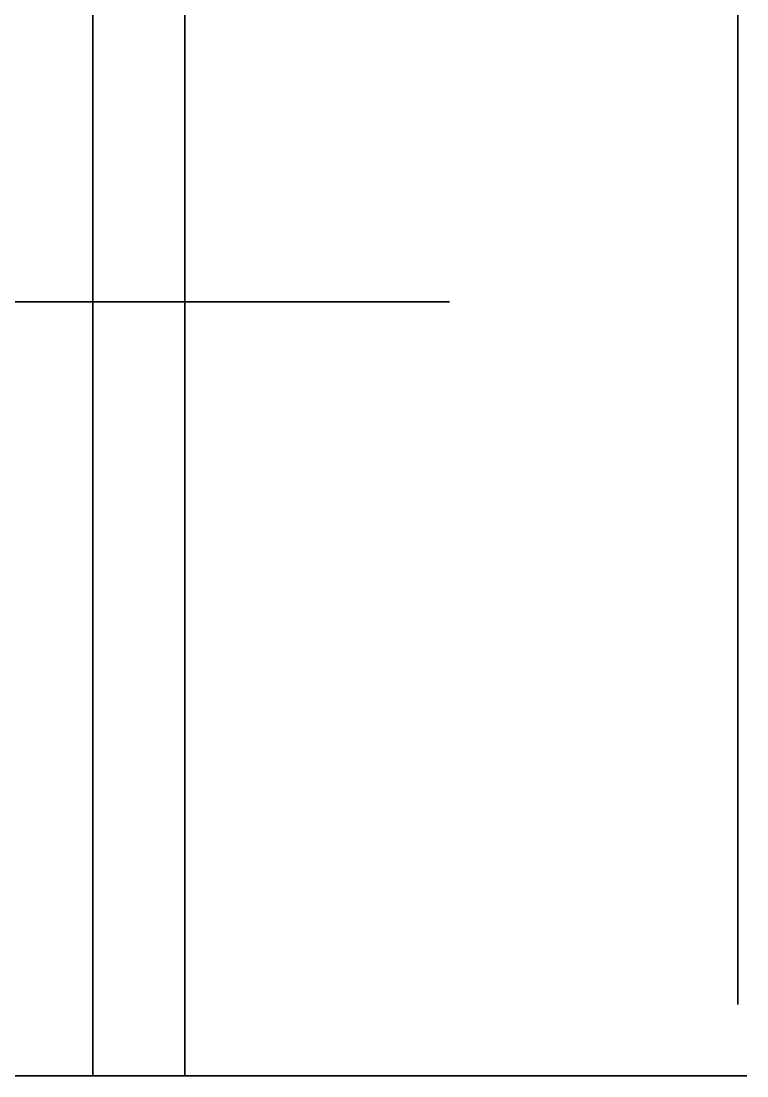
# Model space of a CAD drawing. Header units: centimetres. Extents: x 0 to 8.3, y 0 to 25.3.
# Drawn here: x 2.02 to 5.064, y 0 to 4.422 of the extents above; entities that cross this region are included whole.
import ezdxf

# ---------------------------------------------------------------- set-up
doc = ezdxf.new("R2010")
doc.units = ezdxf.units.CM
doc.header["$MEASUREMENT"] = 0
for name, color, linetype in [('Renfort Eagle Designed By TechnooLoggie v11_Sketch1', 7, 'Continuous'), ('Renfort Eagle Designed By TechnooLoggie v11_Sketch10', 7, 'Continuous'), ('Renfort Eagle Designed By TechnooLoggie v11_Sketch11', 7, 'Continuous'), ('Renfort Eagle Designed By TechnooLoggie v11_Sketch12', 7, 'Continuous'), ('Renfort Eagle Designed By TechnooLoggie v11_Sketch13', 7, 'Continuous'), ('Renfort Eagle Designed By TechnooLoggie v11_Sketch14', 7, 'Continuous'), ('Renfort Eagle Designed By TechnooLoggie v11_Sketch16', 7, 'Continuous'), ('Renfort Eagle Designed By TechnooLoggie v11_Sketch9', 7, 'Continuous')]:
    doc.layers.add(name, color=color, linetype=linetype)

msp = doc.modelspace()

# ---------------------------------------------------------------- linework, layer by layer
at = {"layer": 'Renfort Eagle Designed By TechnooLoggie v11_Sketch1'}
for p, q in [((0, 0, 3.8545), (5.026, 0, 3.8545)), ((5.026, 0, 2.1255), (0, 0, 2.1255)), ((0, 0, 2.99), (5.026, 0, 2.99)), ((5.026, 0, 5.98), (0, 0, 5.98)), ((0, 0), (5.026, 0)), ((5.026, 0, 3.8545), (5.026, 0, 2.1255)), ((5.026, 0, 2.99), (5.026, 0, 3.8545)), ((5.026, 0, 2.99), (5.026, 0, 2.1255)), ((5.026, 0), (5.026, 0, 5.98))]:
    msp.add_line(p, q, dxfattribs=at)
at = {"layer": 'Renfort Eagle Designed By TechnooLoggie v11_Sketch1', "extrusion": (0, 1, 0)}
for centre, radius in [((-2.513, 3.429), 2.5512), ((-2.513, 2.5483), 2.5483)]:
    msp.add_circle(centre, radius, dxfattribs=at)
at = {"layer": 'Renfort Eagle Designed By TechnooLoggie v11_Sketch10'}
for p, q in [((2.32, 0, 3.7829), (2.32, 0, 5.9729)), ((2.513, 0, 2.1883), (2.3502, 0, 1.5806)), ((2.513, 0, 2.9973), (3.939, 0, 2.9973)), ((2.513, 0, 2.1883), (3.1421, 0, 2.1883)), ((2.513, 0, 2.1883), (2.6758, 0, 1.5806)), ((2.513, 0, 4.4233), (2.513, 0, 1.5713)), ((2.706, 0, 5.9729), (2.706, 0, 3.7829)), ((3.939, 0, 3.6917), (3.7585, 0, 3.6917)), ((3.939, 0, 2.3645), (3.7909, 0, 2.3645)), ((4.439, 0, 2.3645), (3.939, 0, 2.3645)), ((4.439, 0, 3.6917), (3.939, 0, 3.6917)), ((3.939, 0, 4.3862), (4.439, 0, 4.3862)), ((3.939, 0, 2.9973), (3.939, 0, 4.3862)), ((4.439, 0, 2.9973), (3.939, 0, 2.9973)), ((3.939, 0, 1.7316), (3.939, 0, 2.9973)), ((4.439, 0, 1.7316), (3.939, 0, 1.7316)), ((3.939, 0, 2.9973), (4.439, 0, 2.9973)), ((4.439, 0, 4.3862), (4.439, 0, 2.9973)), ((4.439, 0, 2.9973), (4.439, 0, 1.7316)), ((5.026, 0, 2.1255), (5.026, 0, 3.8691))]:
    msp.add_line(p, q, dxfattribs=at)
at = {"layer": 'Renfort Eagle Designed By TechnooLoggie v11_Sketch10', "extrusion": (0, -1, 0)}
msp.add_circle((2.513, 2.9973), 1.426, dxfattribs=at)
for centre, radius, start, end in [((2.513, 2.5483), 2.5483, 189.5508, 350.4492), ((2.513, 3.429), 2.5512, 94.3385, 170.0663), ((2.513, 2.9973), 0.809, 103.8019, 76.1981), ((2.513, 1.6489), 0.1766, 202.7625, 337.2375), ((2.513, 3.429), 2.5512, 9.9337, 85.6615)]:
    msp.add_arc(centre, radius, start, end, dxfattribs=at)
at = {"layer": 'Renfort Eagle Designed By TechnooLoggie v11_Sketch11'}
for p, q in [((2.32, 8.844, 5.6719), (2.32, 0, 5.6719)), ((2.32, 0, 4.882), (2.32, 8.844, 4.882)), ((2.32, 8.544, 5.9729), (2.32, 0.3, 5.9729)), ((2.32, 3.245, 4.4062), (2.32, 5.645, 4.4062)), ((2.32, 3.245, 3.9266), (2.32, 3.245, 4.4062)), ((2.32, 2.745, 3.9266), (2.32, 3.245, 3.9266)), ((2.32, 2.745, 4.4102), (2.32, 2.745, 3.9266)), ((2.32, 0.12, 4.4102), (2.32, 2.745, 4.4102)), ((2.32, 0, 5.6719), (2.32, 0, 4.882)), ((2.32, 0, 5.6719), (2.32, 0, 4.5312))]:
    msp.add_line(p, q, dxfattribs=at)
msp.add_open_spline([(2.32, 0, 5.6719), (2.32, 0, 5.7091), (2.32, 0.0087, 5.7529), (2.32, 0.0371, 5.8216), (2.32, 0.0618, 5.8586), (2.32, 0.1142, 5.9111), (2.32, 0.1511, 5.9358), (2.32, 0.2195, 5.9642), (2.32, 0.263, 5.9729), (2.32, 0.3, 5.9729)], degree=3, knots=[1.3354588, 1.3354588, 1.3354588, 1.3354588, 1.4470475, 1.4470475, 1.5583979, 1.5583979, 1.6695232, 1.6695232, 1.7804852, 1.7804852, 1.7804852, 1.7804852], dxfattribs=at)
msp.add_rational_spline([(2.32, 0.12, 4.4102), (2.32, 0.0625, 4.4682), (2.32, 0, 4.5312)], [1.07440775525, 1.03753597495, 1.00026805957], degree=2, dxfattribs=at)
msp.add_point((2.32, 0), dxfattribs=at)
at = {"layer": 'Renfort Eagle Designed By TechnooLoggie v11_Sketch12'}
for p, q in [((2.706, 0, 4.8826), (2.706, 8.844, 4.8826)), ((2.706, 8.844, 5.6719), (2.706, 0, 5.6719)), ((2.706, 0.3, 5.9729), (2.706, 8.544, 5.9729)), ((2.706, 5.645, 4.4068), (2.706, 3.245, 4.4068)), ((2.706, 3.245, 3.9266), (2.706, 2.745, 3.9266)), ((2.706, 3.245, 4.4068), (2.706, 3.245, 3.9266)), ((2.706, 2.745, 4.4102), (2.706, 0.12, 4.4102)), ((2.706, 2.745, 3.9266), (2.706, 2.745, 4.4102)), ((2.706, 0, 5.6719), (2.706, 0, 4.8826)), ((2.706, 0, 4.5312), (2.706, 0, 5.6719))]:
    msp.add_line(p, q, dxfattribs=at)
msp.add_open_spline([(2.706, 0.3, 5.9729), (2.706, 0.263, 5.9729), (2.706, 0.2195, 5.9642), (2.706, 0.1511, 5.9358), (2.706, 0.1142, 5.9111), (2.706, 0.0618, 5.8586), (2.706, 0.0371, 5.8216), (2.706, 0.0087, 5.7529), (2.706, 0, 5.7091), (2.706, 0, 5.6719)], degree=3, knots=[1.7804852, 1.7804852, 1.7804852, 1.7804852, 1.8914472, 1.8914472, 2.0025725, 2.0025725, 2.1139229, 2.1139229, 2.2255116, 2.2255116, 2.2255116, 2.2255116], dxfattribs=at)
msp.add_rational_spline([(2.706, 0, 4.5312), (2.706, 0.0625, 4.4682), (2.706, 0.12, 4.4102)], [1.00026805957, 1.0375359749, 1.07440775515], degree=2, dxfattribs=at)
msp.add_point((2.706, 0), dxfattribs=at)
at = {"layer": 'Renfort Eagle Designed By TechnooLoggie v11_Sketch13'}
for p, q in [((2.32, 8.844, 5.6719), (2.32, 0, 5.6719)), ((2.32, 7.898, 5.2983), (2.32, 0.3, 5.2983)), ((2.32, 3.245, 4.4062), (2.32, 5.645, 4.4062)), ((2.32, 3.245, 3.9266), (2.32, 3.245, 4.4062)), ((2.32, 2.745, 3.9266), (2.32, 3.245, 3.9266)), ((2.32, 2.745, 4.4102), (2.32, 2.745, 3.9266)), ((2.32, 0.12, 4.4102), (2.32, 2.745, 4.4102)), ((2.32, 0.3, 5.9695), (2.32, 0.3, 3.8691)), ((2.32, 0, 5.9729), (2.32, 0, 3.8691)), ((2.32, 0, 5.6719), (2.32, 0, 4.5312))]:
    msp.add_line(p, q, dxfattribs=at)
at = {"layer": 'Renfort Eagle Designed By TechnooLoggie v11_Sketch13', "extrusion": (1, 0, 0)}
for centre, radius in [((2.482, 5.2983, 2.32), 0.5445), ((2.482, 5.2983, 2.32), 0.2875), ((0.946, 5.2983, 2.32), 0.5445), ((0.946, 5.2983, 2.32), 0.2875)]:
    msp.add_circle(centre, radius, dxfattribs=at)
at = {"layer": 'Renfort Eagle Designed By TechnooLoggie v11_Sketch13'}
msp.add_rational_spline([(2.32, 0.12, 4.4102), (2.32, 0.0625, 4.4682), (2.32, 0, 4.5312)], [1.07440775525, 1.03753597495, 1.00026805957], degree=2, dxfattribs=at)
msp.add_point((2.32, 0), dxfattribs=at)
at = {"layer": 'Renfort Eagle Designed By TechnooLoggie v11_Sketch14'}
for p, q in [((5.026, 8.544, 3.8691), (5.026, 0.3, 3.8691)), ((5.026, 0.3, 2.1255), (5.026, 8.544, 2.1255)), ((5.026, 0.3, 3.8691), (5.026, 0.3, 2.1255))]:
    msp.add_line(p, q, dxfattribs=at)
at = {"layer": 'Renfort Eagle Designed By TechnooLoggie v11_Sketch14', "extrusion": (1, 0, 0)}
for centre in [(2.482, 5.2983, 5.026), (0.946, 5.2983, 5.026)]:
    msp.add_circle(centre, 0.5445, dxfattribs=at)
at = {"layer": 'Renfort Eagle Designed By TechnooLoggie v11_Sketch14'}
for p in [(5.026, 2.482, 5.2983), (5.026, 0.946, 5.2983), (5.026, 0)]:
    msp.add_point(p, dxfattribs=at)
at = {"layer": 'Renfort Eagle Designed By TechnooLoggie v11_Sketch16'}
for p, q in [((2.1994, 0, 0.7496), (2.1993, 0, 0.7605)), ((2.2673, 0, 0.7363), (2.1994, 0, 0.7496)), ((2.2012, 0, 0.7862), (2.2144, 0, 0.8538)), ((2.2224, 0, 0.7269), (2.2173, 0, 0.7008)), ((2.2191, 0, 0.8746), (2.2208, 0, 0.8829)), ((2.2208, 0, 0.8829), (2.2519, 0, 0.8768)), ((2.2305, 0, 0.7673), (2.2534, 0, 0.7629)), ((2.2519, 0, 0.8768), (2.2305, 0, 0.7673)), ((2.3188, 0, 0.8762), (2.3212, 0, 0.9155)), ((2.3822, 0, 0.8722), (2.3188, 0, 0.8762)), ((2.32, 0, 4.5312), (2.32, 0, 5.6719)), ((2.3212, 0, 0.9155), (2.5005, 0, 0.9043)), ((2.372, 0, 0.7083), (2.3822, 0, 0.8722)), ((2.4244, 0, 0.7051), (2.372, 0, 0.7083)), ((2.4346, 0, 0.869), (2.4244, 0, 0.7051)), ((2.4981, 0, 0.865), (2.4346, 0, 0.869)), ((2.5005, 0, 0.9043), (2.4981, 0, 0.865)), ((2.5509, 0, 0.8001), (2.6147, 0, 0.8029)), ((2.6649, 0, 0.7762), (2.5524, 0, 0.7712)), ((2.6574, 0, 0.7563), (2.6629, 0, 0.7566)), ((2.6629, 0, 0.7566), (2.6646, 0, 0.7171)), ((2.6641, 0, 0.7934), (2.6649, 0, 0.7762)), ((2.706, 0, 5.6719), (2.706, 0, 4.5312)), ((2.8186, 0, 0.8343), (2.8117, 0, 0.8333)), ((2.8126, 0, 0.8758), (2.8186, 0, 0.8343)), ((2.8138, 0, 0.9444), (2.8616, 0, 0.9563)), ((2.8653, 0, 0.7379), (2.8138, 0, 0.9444)), ((2.8193, 0, 0.7801), (2.8262, 0, 0.7811)), ((2.8262, 0, 0.7811), (2.8322, 0, 0.7395)), ((2.8616, 0, 0.9563), (2.88, 0, 0.8824)), ((2.913, 0, 0.7499), (2.8653, 0, 0.7379)), ((2.8867, 0, 0.8555), (2.913, 0, 0.7499)), ((2.9669, 0, 0.7633), (2.9485, 0, 0.8372)), ((3.0149, 0, 0.7753), (2.9669, 0, 0.7633)), ((2.9907, 0, 0.8722), (3.0149, 0, 0.7753)), ((3.005, 0, 0.9327), (3.0512, 0, 0.9498)), ((3.0584, 0, 0.7887), (3.005, 0, 0.9327)), ((3.0512, 0, 0.9498), (3.0571, 0, 0.9339)), ((3.1046, 0, 0.8058), (3.0584, 0, 0.7887)), ((3.0667, 0, 0.9079), (3.1046, 0, 0.8058)), ((3.1566, 0, 0.8251), (3.1301, 0, 0.8966)), ((3.203, 0, 0.8424), (3.1566, 0, 0.8251)), ((3.1683, 0, 0.9361), (3.203, 0, 0.8424)), ((3.45, 0, 1.2165), (3.4909, 0, 1.2495)), ((3.5779, 0, 1.0581), (3.45, 0, 1.2165)), ((3.4909, 0, 1.2495), (3.594, 0, 1.1217)), ((3.6921, 0, 1.1503), (3.5779, 0, 1.0581)), ((3.594, 0, 1.1217), (3.6674, 0, 1.1809)), ((3.6674, 0, 1.1809), (3.6921, 0, 1.1503)), ((3.7921, 0, 1.4831), (3.822, 0, 1.5203)), ((3.7963, 0, 1.4774), (3.7921, 0, 1.4831)), ((3.873, 0, 1.416), (3.8188, 0, 1.4596)), ((3.822, 0, 1.5203), (3.9278, 0, 1.435)), ((3.8613, 0, 1.3039), (3.8651, 0, 1.3085)), ((3.8913, 0, 1.2797), (3.8613, 0, 1.3039)), ((3.8709, 0, 3.8117), (4.139, 0, 3.8117)), ((3.9153, 0, 1.7097), (3.8823, 0, 1.7272)), ((3.8823, 0, 1.7272), (3.9066, 0, 1.7731)), ((3.8989, 0, 1.6249), (3.8941, 0, 1.6301)), ((3.8941, 0, 1.6301), (3.9198, 0, 1.6703)), ((3.899, 0, 1.395), (3.8968, 0, 1.3968)), ((3.9066, 0, 1.7731), (3.9396, 0, 1.7556)), ((4.139, 0, 2.2445), (3.9095, 0, 2.2445)), ((3.9396, 0, 1.7556), (3.9153, 0, 1.7097)), ((3.9198, 0, 1.6703), (4.0343, 0, 1.5971)), ((3.9819, 0, 1.5722), (3.9233, 0, 1.6096)), ((4.0709, 0, 1.6288), (3.9352, 0, 1.7007)), ((3.9352, 0, 1.7007), (3.9583, 0, 1.7442)), ((3.9583, 0, 1.7442), (4.0939, 0, 1.6723)), ((3.9826, 0, 1.4595), (3.9858, 0, 1.4645)), ((4.0149, 0, 1.4388), (3.9826, 0, 1.4595)), ((4.01, 0, 1.5542), (4.0076, 0, 1.5557)), ((4.0424, 0, 1.7871), (4.0678, 0, 1.8456)), ((4.1137, 0, 1.8791), (4.0689, 0, 1.7757)), ((4.0939, 0, 1.6723), (4.0709, 0, 1.6288)), ((4.0979, 0, 1.8859), (4.1137, 0, 1.8791)), ((4.1283, 0, 1.8637), (4.1305, 0, 1.8687)), ((4.1305, 0, 1.8687), (4.1667, 0, 1.853)), ((4.559, 0, 3.3917), (4.559, 0, 2.6645)), ((4.726, 0, 2.1514), (4.726, 0, 3.8422))]:
    msp.add_line(p, q, dxfattribs=at)
at = {"layer": 'Renfort Eagle Designed By TechnooLoggie v11_Sketch16', "extrusion": (0, -1, 0)}
for centre, radius, start, end in [((2.513, 3.429), 2.2512, 94.918, 169.4233), ((2.513, 2.5483), 2.2483, 190.1696, 349.8304), ((2.513, 2.9973), 1.546, 97.1714, 260.1434), ((2.2347, 1.3953), 0.08, 42.342, 80.1434), ((2.513, 1.6489), 0.2966, 222.342, 317.658), ((2.513, 2.9973), 1.546, 33.3728, 82.8286), ((2.513, 3.429), 2.2512, 10.5767, 85.082), ((2.7913, 1.3953), 0.08, 99.8566, 137.658), ((2.513, 2.9973), 1.546, 279.8566, 329.1902), ((3.8709, 3.8917), 0.08, 213.3728, 270), ((3.9095, 2.1645), 0.08, 90, 149.1902), ((4.139, 3.3917), 0.42, 0, 90), ((4.139, 2.6645), 0.42, 270, 0)]:
    msp.add_arc(centre, radius, start, end, dxfattribs=at)
at = {"layer": 'Renfort Eagle Designed By TechnooLoggie v11_Sketch16'}
for points in [[(2.0726, 0, 0.7955), (2.0684, 0, 0.819), (2.0735, 0, 0.8449)], [(2.0891, 0, 0.7535), (2.077, 0, 0.7719), (2.0726, 0, 0.7955)], [(2.0735, 0, 0.8449), (2.0784, 0, 0.8699), (2.0914, 0, 0.8894)], [(2.1205, 0, 0.7225), (2.1014, 0, 0.735), (2.0891, 0, 0.7535)], [(2.0914, 0, 0.8894), (2.1044, 0, 0.909), (2.123, 0, 0.9218)], [(2.1018, 0, 0.8394), (2.0974, 0, 0.8166), (2.1009, 0, 0.7976)], [(2.1009, 0, 0.7976), (2.1046, 0, 0.7787), (2.114, 0, 0.7647)], [(2.1167, 0, 0.8765), (2.1059, 0, 0.8603), (2.1018, 0, 0.8394)], [(2.114, 0, 0.7647), (2.1234, 0, 0.7509), (2.1377, 0, 0.7418)], [(2.1419, 0, 0.9019), (2.1277, 0, 0.8926), (2.1167, 0, 0.8765)], [(2.1644, 0, 0.7052), (2.1398, 0, 0.7099), (2.1205, 0, 0.7225)], [(2.123, 0, 0.9218), (2.1412, 0, 0.9344), (2.1641, 0, 0.9392)], [(2.1299, 0, 0.7811), (2.1198, 0, 0.8019), (2.1258, 0, 0.8325)], [(2.1258, 0, 0.8325), (2.129, 0, 0.8489), (2.136, 0, 0.8602)], [(2.1618, 0, 0.7562), (2.1399, 0, 0.7605), (2.1299, 0, 0.7811)], [(2.136, 0, 0.8602), (2.1429, 0, 0.8716), (2.1526, 0, 0.8792)], [(2.1377, 0, 0.7418), (2.1519, 0, 0.7328), (2.1691, 0, 0.7294)], [(2.1724, 0, 0.9148), (2.1558, 0, 0.9111), (2.1419, 0, 0.9019)], [(2.1526, 0, 0.8792), (2.1617, 0, 0.8864), (2.1731, 0, 0.8891)], [(2.1596, 0, 0.8263), (2.1554, 0, 0.8051), (2.1592, 0, 0.7938)], [(2.1592, 0, 0.7938), (2.163, 0, 0.7825), (2.1763, 0, 0.7799)], [(2.1726, 0, 0.8558), (2.1634, 0, 0.8459), (2.1596, 0, 0.8263)], [(2.1829, 0, 0.7552), (2.1752, 0, 0.7536), (2.1618, 0, 0.7562)], [(2.1641, 0, 0.9392), (2.187, 0, 0.9441), (2.2108, 0, 0.9395)], [(2.1916, 0, 0.7014), (2.179, 0, 0.7023), (2.1644, 0, 0.7052)], [(2.1691, 0, 0.7294), (2.1805, 0, 0.7272), (2.1954, 0, 0.7265)], [(2.2062, 0, 0.9152), (2.1891, 0, 0.9185), (2.1724, 0, 0.9148)], [(2.1946, 0, 0.8632), (2.1818, 0, 0.8657), (2.1726, 0, 0.8558)], [(2.1731, 0, 0.8891), (2.1845, 0, 0.8919), (2.1948, 0, 0.8899)], [(2.1763, 0, 0.7799), (2.1833, 0, 0.7785), (2.189, 0, 0.7802)], [(2.1993, 0, 0.7605), (2.1906, 0, 0.7569), (2.1829, 0, 0.7552)], [(2.189, 0, 0.7802), (2.1948, 0, 0.782), (2.2012, 0, 0.7862)], [(2.2173, 0, 0.7008), (2.2043, 0, 0.7004), (2.1916, 0, 0.7014)], [(2.205, 0, 0.8598), (2.2005, 0, 0.8621), (2.1946, 0, 0.8632)], [(2.1948, 0, 0.8899), (2.2037, 0, 0.8882), (2.2099, 0, 0.8835)], [(2.1954, 0, 0.7265), (2.2104, 0, 0.7257), (2.2224, 0, 0.7269)], [(2.2144, 0, 0.8538), (2.2094, 0, 0.8577), (2.205, 0, 0.8598)], [(2.2382, 0, 0.9031), (2.224, 0, 0.9117), (2.2062, 0, 0.9152)], [(2.2099, 0, 0.8835), (2.2161, 0, 0.8789), (2.2191, 0, 0.8746)], [(2.2108, 0, 0.9395), (2.2344, 0, 0.9349), (2.2532, 0, 0.9226)], [(2.2616, 0, 0.8807), (2.2524, 0, 0.8944), (2.2382, 0, 0.9031)], [(2.2532, 0, 0.9226), (2.2721, 0, 0.9102), (2.2839, 0, 0.8923)], [(2.2534, 0, 0.7629), (2.2603, 0, 0.7725), (2.2649, 0, 0.7844)], [(2.2735, 0, 0.8488), (2.2705, 0, 0.8672), (2.2616, 0, 0.8807)], [(2.2649, 0, 0.7844), (2.2698, 0, 0.7965), (2.272, 0, 0.8079)], [(2.2869, 0, 0.7658), (2.2778, 0, 0.7475), (2.2673, 0, 0.7363)], [(2.272, 0, 0.8079), (2.2764, 0, 0.8305), (2.2735, 0, 0.8488)], [(2.2839, 0, 0.8923), (2.296, 0, 0.8744), (2.3003, 0, 0.8516)], [(2.2998, 0, 0.803), (2.2961, 0, 0.7842), (2.2869, 0, 0.7658)], [(2.3003, 0, 0.8516), (2.3048, 0, 0.829), (2.2998, 0, 0.803)], [(2.5023, 0, 0.7772), (2.5006, 0, 0.8152), (2.5228, 0, 0.8384)], [(2.5295, 0, 0.7192), (2.504, 0, 0.7389), (2.5023, 0, 0.7772)], [(2.5228, 0, 0.8384), (2.5452, 0, 0.8617), (2.5858, 0, 0.8635)], [(2.6011, 0, 0.7015), (2.555, 0, 0.6995), (2.5295, 0, 0.7192)], [(2.5601, 0, 0.8241), (2.5513, 0, 0.8164), (2.5509, 0, 0.8001)], [(2.5524, 0, 0.7712), (2.5542, 0, 0.7533), (2.5672, 0, 0.7443)], [(2.5832, 0, 0.8326), (2.569, 0, 0.8319), (2.5601, 0, 0.8241)], [(2.5672, 0, 0.7443), (2.5804, 0, 0.7353), (2.6049, 0, 0.7363)], [(2.6061, 0, 0.8258), (2.5985, 0, 0.8332), (2.5832, 0, 0.8326)], [(2.5858, 0, 0.8635), (2.6232, 0, 0.8651), (2.6429, 0, 0.847)], [(2.6337, 0, 0.706), (2.619, 0, 0.7023), (2.6011, 0, 0.7015)], [(2.6049, 0, 0.7363), (2.6205, 0, 0.737), (2.6349, 0, 0.7433)], [(2.6147, 0, 0.8029), (2.6136, 0, 0.8183), (2.6061, 0, 0.8258)], [(2.6646, 0, 0.7171), (2.6483, 0, 0.7097), (2.6337, 0, 0.706)], [(2.6349, 0, 0.7433), (2.6493, 0, 0.7495), (2.6574, 0, 0.7563)], [(2.6429, 0, 0.847), (2.6626, 0, 0.8289), (2.6641, 0, 0.7934)], [(2.6805, 0, 0.7868), (2.6775, 0, 0.808), (2.6823, 0, 0.8245)], [(2.6922, 0, 0.7525), (2.6834, 0, 0.7666), (2.6805, 0, 0.7868)], [(2.6823, 0, 0.8245), (2.6872, 0, 0.8409), (2.6985, 0, 0.8529)], [(2.7145, 0, 0.7303), (2.701, 0, 0.7385), (2.6922, 0, 0.7525)], [(2.6985, 0, 0.8529), (2.7094, 0, 0.8643), (2.7249, 0, 0.8711)], [(2.7451, 0, 0.7198), (2.7281, 0, 0.7222), (2.7145, 0, 0.7303)], [(2.7249, 0, 0.8711), (2.7403, 0, 0.8778), (2.7577, 0, 0.8803)], [(2.7365, 0, 0.8291), (2.7278, 0, 0.8153), (2.7309, 0, 0.794)], [(2.7309, 0, 0.794), (2.734, 0, 0.7721), (2.7463, 0, 0.7623)], [(2.7647, 0, 0.8459), (2.7452, 0, 0.843), (2.7365, 0, 0.8291)], [(2.7822, 0, 0.7203), (2.7623, 0, 0.7175), (2.7451, 0, 0.7198)], [(2.7463, 0, 0.7623), (2.7588, 0, 0.7525), (2.7786, 0, 0.7553)], [(2.7577, 0, 0.8803), (2.7732, 0, 0.8826), (2.7868, 0, 0.8811)], [(2.7804, 0, 0.846), (2.7735, 0, 0.8471), (2.7647, 0, 0.8459)], [(2.7786, 0, 0.7553), (2.7878, 0, 0.7566), (2.7948, 0, 0.7597)], [(2.7933, 0, 0.8429), (2.7873, 0, 0.8451), (2.7804, 0, 0.846)], [(2.8094, 0, 0.7275), (2.7974, 0, 0.7225), (2.7822, 0, 0.7203)], [(2.7868, 0, 0.8811), (2.8005, 0, 0.8796), (2.8126, 0, 0.8758)], [(2.804, 0, 0.838), (2.7996, 0, 0.8406), (2.7933, 0, 0.8429)], [(2.7948, 0, 0.7597), (2.8019, 0, 0.7629), (2.8064, 0, 0.7665)], [(2.8117, 0, 0.8333), (2.8085, 0, 0.8353), (2.804, 0, 0.838)], [(2.8064, 0, 0.7665), (2.8106, 0, 0.7699), (2.8137, 0, 0.7733)], [(2.8322, 0, 0.7395), (2.8215, 0, 0.7325), (2.8094, 0, 0.7275)], [(2.8137, 0, 0.7733), (2.8168, 0, 0.7768), (2.8193, 0, 0.7801)], [(2.88, 0, 0.8824), (2.8902, 0, 0.8955), (2.9006, 0, 0.9037)], [(2.8995, 0, 0.8658), (2.8934, 0, 0.8621), (2.8867, 0, 0.8555)], [(2.9122, 0, 0.8713), (2.9057, 0, 0.8696), (2.8995, 0, 0.8658)], [(2.9006, 0, 0.9037), (2.9111, 0, 0.912), (2.9254, 0, 0.9156)], [(2.927, 0, 0.8725), (2.9214, 0, 0.8735), (2.9122, 0, 0.8713)], [(2.9254, 0, 0.9156), (2.9495, 0, 0.9216), (2.9666, 0, 0.9109)], [(2.9366, 0, 0.8673), (2.9327, 0, 0.8716), (2.927, 0, 0.8725)], [(2.9431, 0, 0.8549), (2.9399, 0, 0.8636), (2.9366, 0, 0.8673)], [(2.9485, 0, 0.8372), (2.9462, 0, 0.8462), (2.9431, 0, 0.8549)], [(2.9666, 0, 0.9109), (2.9838, 0, 0.9002), (2.9907, 0, 0.8722)], [(3.0571, 0, 0.9339), (3.0658, 0, 0.9481), (3.0752, 0, 0.9574)], [(3.0783, 0, 0.9196), (3.0726, 0, 0.9152), (3.0667, 0, 0.9079)], [(3.0752, 0, 0.9574), (3.0847, 0, 0.9668), (3.0986, 0, 0.9719)], [(3.0903, 0, 0.9264), (3.0841, 0, 0.9241), (3.0783, 0, 0.9196)], [(3.1049, 0, 0.9293), (3.0992, 0, 0.9297), (3.0903, 0, 0.9264)], [(3.0986, 0, 0.9719), (3.1219, 0, 0.9806), (3.14, 0, 0.9718)], [(3.115, 0, 0.9252), (3.1107, 0, 0.929), (3.1049, 0, 0.9293)], [(3.1228, 0, 0.9135), (3.1187, 0, 0.9219), (3.115, 0, 0.9252)], [(3.1301, 0, 0.8966), (3.1269, 0, 0.9053), (3.1228, 0, 0.9135)], [(3.14, 0, 0.9718), (3.1582, 0, 0.9631), (3.1683, 0, 0.9361)], [(3.2002, 0, 0.9242), (3.1831, 0, 0.9583), (3.1932, 0, 0.9877)], [(3.1932, 0, 0.9877), (3.2033, 0, 1.0171), (3.2388, 0, 1.0349)], [(3.2467, 0, 0.8807), (3.2172, 0, 0.8904), (3.2002, 0, 0.9242)], [(3.2377, 0, 0.9853), (3.236, 0, 0.9785), (3.2378, 0, 0.9689)], [(3.2437, 0, 0.9968), (3.2396, 0, 0.9927), (3.2377, 0, 0.9853)], [(3.2378, 0, 0.9689), (3.2396, 0, 0.9595), (3.2459, 0, 0.9469)], [(3.2388, 0, 1.0349), (3.2747, 0, 1.053), (3.304, 0, 1.0432)], [(3.2542, 0, 1.0042), (3.2478, 0, 1.0011), (3.2437, 0, 0.9968)], [(3.2459, 0, 0.9469), (3.2516, 0, 0.9356), (3.2578, 0, 0.9284)], [(3.312, 0, 0.8891), (3.2763, 0, 0.8712), (3.2467, 0, 0.8807)], [(3.2671, 0, 1.0081), (3.2605, 0, 1.0074), (3.2542, 0, 1.0042)], [(3.2578, 0, 0.9284), (3.264, 0, 0.9212), (3.2706, 0, 0.9182)], [(3.28, 0, 1.0058), (3.2736, 0, 1.0088), (3.2671, 0, 1.0081)], [(3.2706, 0, 0.9182), (3.2769, 0, 0.9154), (3.2834, 0, 0.9159)], [(3.2927, 0, 0.9958), (3.2864, 0, 1.0028), (3.28, 0, 1.0058)], [(3.2834, 0, 0.9159), (3.29, 0, 0.9165), (3.2969, 0, 0.92)], [(3.3051, 0, 0.9766), (3.299, 0, 0.9887), (3.2927, 0, 0.9958)], [(3.2969, 0, 0.92), (3.3029, 0, 0.923), (3.3073, 0, 0.9277)], [(3.304, 0, 1.0432), (3.3335, 0, 1.0336), (3.3505, 0, 0.9997)], [(3.3132, 0, 0.9549), (3.3116, 0, 0.9635), (3.3051, 0, 0.9766)], [(3.3073, 0, 0.9277), (3.3118, 0, 0.9325), (3.3132, 0, 0.9392)], [(3.3575, 0, 0.9364), (3.3476, 0, 0.9071), (3.312, 0, 0.8891)], [(3.3132, 0, 0.9392), (3.3148, 0, 0.9466), (3.3132, 0, 0.9549)], [(3.3646, 0, 1.0077), (3.3438, 0, 1.0397), (3.3506, 0, 1.07)], [(3.3505, 0, 0.9997), (3.3675, 0, 0.9659), (3.3575, 0, 0.9364)], [(3.3506, 0, 1.07), (3.3575, 0, 1.1004), (3.3908, 0, 1.1219)], [(3.4155, 0, 0.9695), (3.3851, 0, 0.9759), (3.3646, 0, 1.0077)], [(3.3908, 0, 1.1219), (3.4246, 0, 1.1437), (3.4548, 0, 1.1373)], [(3.3951, 0, 1.0724), (3.3942, 0, 1.0655), (3.397, 0, 1.0562)], [(3.3998, 0, 1.0846), (3.3963, 0, 1.08), (3.3951, 0, 1.0724)], [(3.397, 0, 1.0562), (3.3999, 0, 1.047), (3.4075, 0, 1.0352)], [(3.4095, 0, 1.0931), (3.4035, 0, 1.0892), (3.3998, 0, 1.0846)], [(3.4075, 0, 1.0352), (3.4144, 0, 1.0246), (3.4214, 0, 1.0181)], [(3.4219, 0, 1.0984), (3.4154, 0, 1.097), (3.4095, 0, 1.0931)], [(3.4794, 0, 0.985), (3.4459, 0, 0.9633), (3.4155, 0, 0.9695)], [(3.4214, 0, 1.0181), (3.4283, 0, 1.0116), (3.4351, 0, 1.0094)], [(3.435, 0, 1.0974), (3.4283, 0, 1.0997), (3.4219, 0, 1.0984)], [(3.4487, 0, 1.0888), (3.4416, 0, 1.0952), (3.435, 0, 1.0974)], [(3.4351, 0, 1.0094), (3.4417, 0, 1.0073), (3.4481, 0, 1.0085)], [(3.4481, 0, 1.0085), (3.4546, 0, 1.0098), (3.4611, 0, 1.014)], [(3.4631, 0, 1.0711), (3.4557, 0, 1.0825), (3.4487, 0, 1.0888)], [(3.4548, 0, 1.1373), (3.4852, 0, 1.1309), (3.5058, 0, 1.0991)], [(3.4611, 0, 1.014), (3.4667, 0, 1.0176), (3.4706, 0, 1.0227)], [(3.4735, 0, 1.0505), (3.471, 0, 1.0588), (3.4631, 0, 1.0711)], [(3.4706, 0, 1.0227), (3.4745, 0, 1.028), (3.4752, 0, 1.0348)], [(3.4752, 0, 1.0348), (3.476, 0, 1.0424), (3.4735, 0, 1.0505)], [(3.5196, 0, 1.0369), (3.5129, 0, 1.0066), (3.4794, 0, 0.985)], [(3.5058, 0, 1.0991), (3.5263, 0, 1.0673), (3.5196, 0, 1.0369)], [(3.6511, 0, 1.2164), (3.6242, 0, 1.2434), (3.6246, 0, 1.2745)], [(3.6246, 0, 1.2745), (3.625, 0, 1.3056), (3.6531, 0, 1.3336)], [(3.7089, 0, 1.1896), (3.6779, 0, 1.1896), (3.6511, 0, 1.2164)], [(3.6531, 0, 1.3336), (3.6816, 0, 1.362), (3.7125, 0, 1.3619)], [(3.6697, 0, 1.2989), (3.6671, 0, 1.2937), (3.6676, 0, 1.2861)], [(3.6676, 0, 1.2861), (3.6682, 0, 1.2791), (3.6728, 0, 1.2706)], [(3.6773, 0, 1.3093), (3.6723, 0, 1.3043), (3.6697, 0, 1.2989)], [(3.6728, 0, 1.2706), (3.6775, 0, 1.2622), (3.6875, 0, 1.2522)], [(3.6884, 0, 1.317), (3.6824, 0, 1.3143), (3.6773, 0, 1.3093)], [(3.6875, 0, 1.2522), (3.6963, 0, 1.2433), (3.7046, 0, 1.2384)], [(3.7014, 0, 1.3188), (3.6944, 0, 1.3197), (3.6884, 0, 1.317)], [(3.7166, 0, 1.3133), (3.7084, 0, 1.318), (3.7014, 0, 1.3188)], [(3.7046, 0, 1.2384), (3.7127, 0, 1.2335), (3.7198, 0, 1.2327)], [(3.7682, 0, 1.218), (3.74, 0, 1.1899), (3.7089, 0, 1.1896)], [(3.7125, 0, 1.3619), (3.7435, 0, 1.3619), (3.7703, 0, 1.3351)], [(3.7343, 0, 1.2989), (3.7248, 0, 1.3085), (3.7166, 0, 1.3133)], [(3.7198, 0, 1.2327), (3.7267, 0, 1.232), (3.7327, 0, 1.2345)], [(3.7327, 0, 1.2345), (3.7388, 0, 1.2371), (3.7443, 0, 1.2426)], [(3.7488, 0, 1.2809), (3.7447, 0, 1.2886), (3.7343, 0, 1.2989)], [(3.7443, 0, 1.2426), (3.749, 0, 1.2474), (3.7518, 0, 1.2532)], [(3.7467, 0, 1.4013), (3.7449, 0, 1.4143), (3.749, 0, 1.4279)], [(3.756, 0, 1.3745), (3.7486, 0, 1.3873), (3.7467, 0, 1.4013)], [(3.7537, 0, 1.2659), (3.753, 0, 1.2735), (3.7488, 0, 1.2809)], [(3.749, 0, 1.4279), (3.7532, 0, 1.4416), (3.7618, 0, 1.4523)], [(3.7518, 0, 1.2532), (3.7545, 0, 1.2591), (3.7537, 0, 1.2659)], [(3.7782, 0, 1.3498), (3.7634, 0, 1.3617), (3.756, 0, 1.3745)], [(3.7618, 0, 1.4523), (3.7696, 0, 1.462), (3.7783, 0, 1.468)], [(3.7968, 0, 1.2772), (3.7965, 0, 1.2462), (3.7682, 0, 1.218)], [(3.7703, 0, 1.3351), (3.797, 0, 1.3083), (3.7968, 0, 1.2772)], [(3.8352, 0, 1.3263), (3.8091, 0, 1.3249), (3.7782, 0, 1.3498)], [(3.7783, 0, 1.468), (3.787, 0, 1.4742), (3.7963, 0, 1.4774)], [(3.8024, 0, 1.4453), (3.7902, 0, 1.4302), (3.7928, 0, 1.4156)], [(3.7928, 0, 1.4156), (3.7954, 0, 1.4011), (3.8109, 0, 1.3886)], [(3.8102, 0, 1.4532), (3.8055, 0, 1.4491), (3.8024, 0, 1.4453)], [(3.8188, 0, 1.4596), (3.8148, 0, 1.4574), (3.8102, 0, 1.4532)], [(3.8109, 0, 1.3886), (3.8282, 0, 1.3747), (3.8401, 0, 1.3756)], [(3.8815, 0, 1.3529), (3.8613, 0, 1.3278), (3.8352, 0, 1.3263)], [(3.8401, 0, 1.3756), (3.8522, 0, 1.3766), (3.8624, 0, 1.3892)], [(3.858, 0, 1.5438), (3.8548, 0, 1.5566), (3.8573, 0, 1.5705)], [(3.8573, 0, 1.5705), (3.86, 0, 1.5845), (3.8674, 0, 1.5962)], [(3.8702, 0, 1.5182), (3.8614, 0, 1.5301), (3.858, 0, 1.5438)], [(3.8624, 0, 1.3892), (3.867, 0, 1.395), (3.8697, 0, 1.402)], [(3.8651, 0, 1.3085), (3.8735, 0, 1.3133), (3.8839, 0, 1.3216)], [(3.8674, 0, 1.5962), (3.8741, 0, 1.6067), (3.8821, 0, 1.6136)], [(3.8697, 0, 1.402), (3.8723, 0, 1.409), (3.873, 0, 1.416)], [(3.8949, 0, 1.496), (3.8789, 0, 1.5062), (3.8702, 0, 1.5182)], [(3.8933, 0, 1.3743), (3.8899, 0, 1.3632), (3.8815, 0, 1.3529)], [(3.8821, 0, 1.6136), (3.8901, 0, 1.6206), (3.8989, 0, 1.6249)], [(3.8839, 0, 1.3216), (3.8944, 0, 1.3299), (3.9009, 0, 1.3379)], [(3.9117, 0, 1.2977), (3.9005, 0, 1.2869), (3.8913, 0, 1.2797)], [(3.8968, 0, 1.3968), (3.8968, 0, 1.3854), (3.8933, 0, 1.3743)], [(3.9541, 0, 1.4789), (3.9283, 0, 1.4746), (3.8949, 0, 1.496)], [(3.9106, 0, 1.3832), (3.9064, 0, 1.389), (3.899, 0, 1.395)], [(3.9009, 0, 1.3379), (3.9094, 0, 1.3485), (3.9127, 0, 1.3567)], [(3.9085, 0, 1.5936), (3.898, 0, 1.5773), (3.9023, 0, 1.563)], [(3.9023, 0, 1.563), (3.9064, 0, 1.5489), (3.9232, 0, 1.5381)], [(3.9154, 0, 1.6024), (3.9111, 0, 1.5978), (3.9085, 0, 1.5936)], [(3.9154, 0, 1.3714), (3.9147, 0, 1.3775), (3.9106, 0, 1.3832)], [(3.933, 0, 1.3211), (3.923, 0, 1.3086), (3.9117, 0, 1.2977)], [(3.9127, 0, 1.3567), (3.9162, 0, 1.365), (3.9154, 0, 1.3714)], [(3.9233, 0, 1.6096), (3.9195, 0, 1.607), (3.9154, 0, 1.6024)], [(3.9232, 0, 1.5381), (3.9418, 0, 1.5262), (3.9536, 0, 1.5284)], [(3.9278, 0, 1.435), (3.9447, 0, 1.4214), (3.9523, 0, 1.4074)], [(3.9522, 0, 1.351), (3.9454, 0, 1.3364), (3.933, 0, 1.3211)], [(3.9595, 0, 1.3795), (3.9591, 0, 1.3655), (3.9522, 0, 1.351)], [(3.9523, 0, 1.4074), (3.9599, 0, 1.3933), (3.9595, 0, 1.3795)], [(3.9536, 0, 1.5284), (3.9655, 0, 1.5307), (3.9743, 0, 1.5444)], [(3.9973, 0, 1.5104), (3.9799, 0, 1.4832), (3.9541, 0, 1.4789)], [(3.9743, 0, 1.5444), (3.9782, 0, 1.5507), (3.9801, 0, 1.5579)], [(3.9801, 0, 1.5579), (3.982, 0, 1.5651), (3.9819, 0, 1.5722)], [(3.9858, 0, 1.4645), (3.9937, 0, 1.4702), (4.0031, 0, 1.4796)], [(3.9956, 0, 1.7785), (3.9845, 0, 1.8089), (4.0006, 0, 1.8461)], [(4.0416, 0, 1.7333), (4.0067, 0, 1.7484), (3.9956, 0, 1.7785)], [(4.0067, 0, 1.533), (4.0044, 0, 1.5216), (3.9973, 0, 1.5104)], [(4.0006, 0, 1.8461), (4.0155, 0, 1.8805), (4.0404, 0, 1.8903)], [(4.0031, 0, 1.4796), (4.0126, 0, 1.4889), (4.0181, 0, 1.4976)], [(4.0076, 0, 1.5557), (4.0089, 0, 1.5443), (4.0067, 0, 1.533)], [(4.0228, 0, 1.5437), (4.0181, 0, 1.549), (4.01, 0, 1.5542)], [(4.0333, 0, 1.4588), (4.0234, 0, 1.4468), (4.0149, 0, 1.4388)], [(4.0181, 0, 1.4976), (4.0255, 0, 1.5091), (4.0279, 0, 1.5176)], [(4.0289, 0, 1.5325), (4.0275, 0, 1.5385), (4.0228, 0, 1.5437)], [(4.0273, 0, 1.8303), (4.0216, 0, 1.8172), (4.0248, 0, 1.8059)], [(4.0248, 0, 1.8059), (4.0279, 0, 1.7945), (4.0424, 0, 1.7871)], [(4.0434, 0, 1.8479), (4.0334, 0, 1.8443), (4.0273, 0, 1.8303)], [(4.0279, 0, 1.5176), (4.0304, 0, 1.5262), (4.0289, 0, 1.5325)], [(4.0519, 0, 1.4844), (4.0433, 0, 1.4709), (4.0333, 0, 1.4588)], [(4.0343, 0, 1.5971), (4.0525, 0, 1.5854), (4.0617, 0, 1.5723)], [(4.0404, 0, 1.8903), (4.0653, 0, 1.9001), (4.0979, 0, 1.8859)], [(4.1057, 0, 1.7324), (4.0769, 0, 1.718), (4.0416, 0, 1.7333)], [(4.0678, 0, 1.8456), (4.0534, 0, 1.8514), (4.0434, 0, 1.8479)], [(4.0677, 0, 1.5162), (4.0625, 0, 1.501), (4.0519, 0, 1.4844)], [(4.0617, 0, 1.5723), (4.0708, 0, 1.5592), (4.0719, 0, 1.5453)], [(4.0719, 0, 1.5453), (4.073, 0, 1.5314), (4.0677, 0, 1.5162)], [(4.0689, 0, 1.7757), (4.0859, 0, 1.7695), (4.0997, 0, 1.7773)], [(4.0997, 0, 1.7773), (4.1135, 0, 1.7852), (4.1233, 0, 1.8077)], [(4.1529, 0, 1.7891), (4.1346, 0, 1.7467), (4.1057, 0, 1.7324)], [(4.1233, 0, 1.8077), (4.1295, 0, 1.822), (4.1302, 0, 1.8377)], [(4.1302, 0, 1.8377), (4.1308, 0, 1.8533), (4.1283, 0, 1.8637)], [(4.1632, 0, 1.8203), (4.1601, 0, 1.8055), (4.1529, 0, 1.7891)], [(4.1667, 0, 1.853), (4.1663, 0, 1.835), (4.1632, 0, 1.8203)]]:
    msp.add_open_spline(points, degree=2, dxfattribs=at)
at = {"layer": 'Renfort Eagle Designed By TechnooLoggie v11_Sketch9'}
for p, q in [((2.32, 3.245, 2.9973), (2.706, 3.245, 2.9973)), ((2.32, 3.245, 4.4062), (2.32, 3.245, 2.9973)), ((2.513, 3.245, 1.214), (2.513, 3.245, 4.4246)), ((2.706, 3.245, 2.9973), (2.706, 3.245, 4.4068))]:
    msp.add_line(p, q, dxfattribs=at)
at = {"layer": 'Renfort Eagle Designed By TechnooLoggie v11_Sketch9', "extrusion": (-2.70617e-16, 1, 8.50158e-25)}
msp.add_circle((-2.513, 2.9973, 3.245), 0.809, dxfattribs=at)
at = {"layer": 'Renfort Eagle Designed By TechnooLoggie v11_Sketch9'}
for points, knots in [([(2.513, 3.245, 1.214), (2.2516, 3.245, 1.214), (1.9802, 3.245, 1.3169), (1.7568, 3.245, 1.5132), (1.5309, 3.245, 1.7117), (1.3478, 3.245, 2.0166), (1.264, 3.245, 2.3569), (1.179, 3.245, 2.7024), (1.1946, 3.245, 3.0933), (1.3058, 3.245, 3.4263), (1.4149, 3.245, 3.7528), (1.6178, 3.245, 4.0322), (1.8538, 3.245, 4.2031), (2.0885, 3.245, 4.3731), (2.3637, 3.245, 4.4467), (2.6249, 3.245, 4.4188), (2.8857, 3.245, 4.3909), (3.1519, 3.245, 4.2582), (3.3619, 3.245, 4.0362), (3.5779, 3.245, 3.8078), (3.7395, 3.245, 3.474), (3.7947, 3.245, 3.1181), (3.8496, 3.245, 2.7641), (3.8005, 3.245, 2.3791), (3.6632, 3.245, 2.0641), (3.5285, 3.245, 1.7548), (3.3061, 3.245, 1.5042), (3.061, 3.245, 1.3637), (2.8878, 3.245, 1.2644), (2.6987, 3.245, 1.214), (2.513, 3.245, 1.214)], [-3.141593, -3.141593, -3.141593, -3.141593, -2.501364, -2.501364, -2.501364, -1.853439, -1.853439, -1.853439, -1.19546, -1.19546, -1.19546, -0.550651, -0.550651, -0.550651, 0.090479, 0.090479, 0.090479, 0.730741, 0.730741, 0.730741, 1.389866, 1.389866, 1.389866, 2.045593, 2.045593, 2.045593, 2.68924, 2.68924, 2.68924, 3.141593, 3.141593, 3.141593, 3.141593]), ([(2.32, 3.245, 4.4062), (2.1577, 3.245, 4.3757), (1.9981, 3.245, 4.3076), (1.8538, 3.245, 4.2031), (1.6178, 3.245, 4.0322), (1.4149, 3.245, 3.7528), (1.3058, 3.245, 3.4263), (1.1946, 3.245, 3.0933), (1.179, 3.245, 2.7024), (1.264, 3.245, 2.3569), (1.3478, 3.245, 2.0166), (1.5309, 3.245, 1.7117), (1.7568, 3.245, 1.5132), (1.9802, 3.245, 1.3169), (2.2516, 3.245, 1.214), (2.513, 3.245, 1.214)], [0.156456, 0.156456, 0.156456, 0.156456, 0.550651, 0.550651, 0.550651, 1.19546, 1.19546, 1.19546, 1.853439, 1.853439, 1.853439, 2.501364, 2.501364, 2.501364, 3.141593, 3.141593, 3.141593, 3.141593]), ([(2.513, 3.245, 1.214), (2.6987, 3.245, 1.214), (2.8878, 3.245, 1.2644), (3.061, 3.245, 1.3637), (3.3061, 3.245, 1.5042), (3.5285, 3.245, 1.7548), (3.6632, 3.245, 2.0641), (3.8005, 3.245, 2.3791), (3.8496, 3.245, 2.7641), (3.7947, 3.245, 3.1181), (3.7395, 3.245, 3.474), (3.5779, 3.245, 3.8078), (3.3619, 3.245, 4.0362), (3.1736, 3.245, 4.2352), (2.9402, 3.245, 4.3625), (2.706, 3.245, 4.4068)], [-3.141593, -3.141593, -3.141593, -3.141593, -2.68924, -2.68924, -2.68924, -2.045593, -2.045593, -2.045593, -1.389866, -1.389866, -1.389866, -0.730741, -0.730741, -0.730741, -0.156722, -0.156722, -0.156722, -0.156722])]:
    msp.add_open_spline(points, degree=3, knots=knots, dxfattribs=at)

doc.saveas('drawing.dxf')
